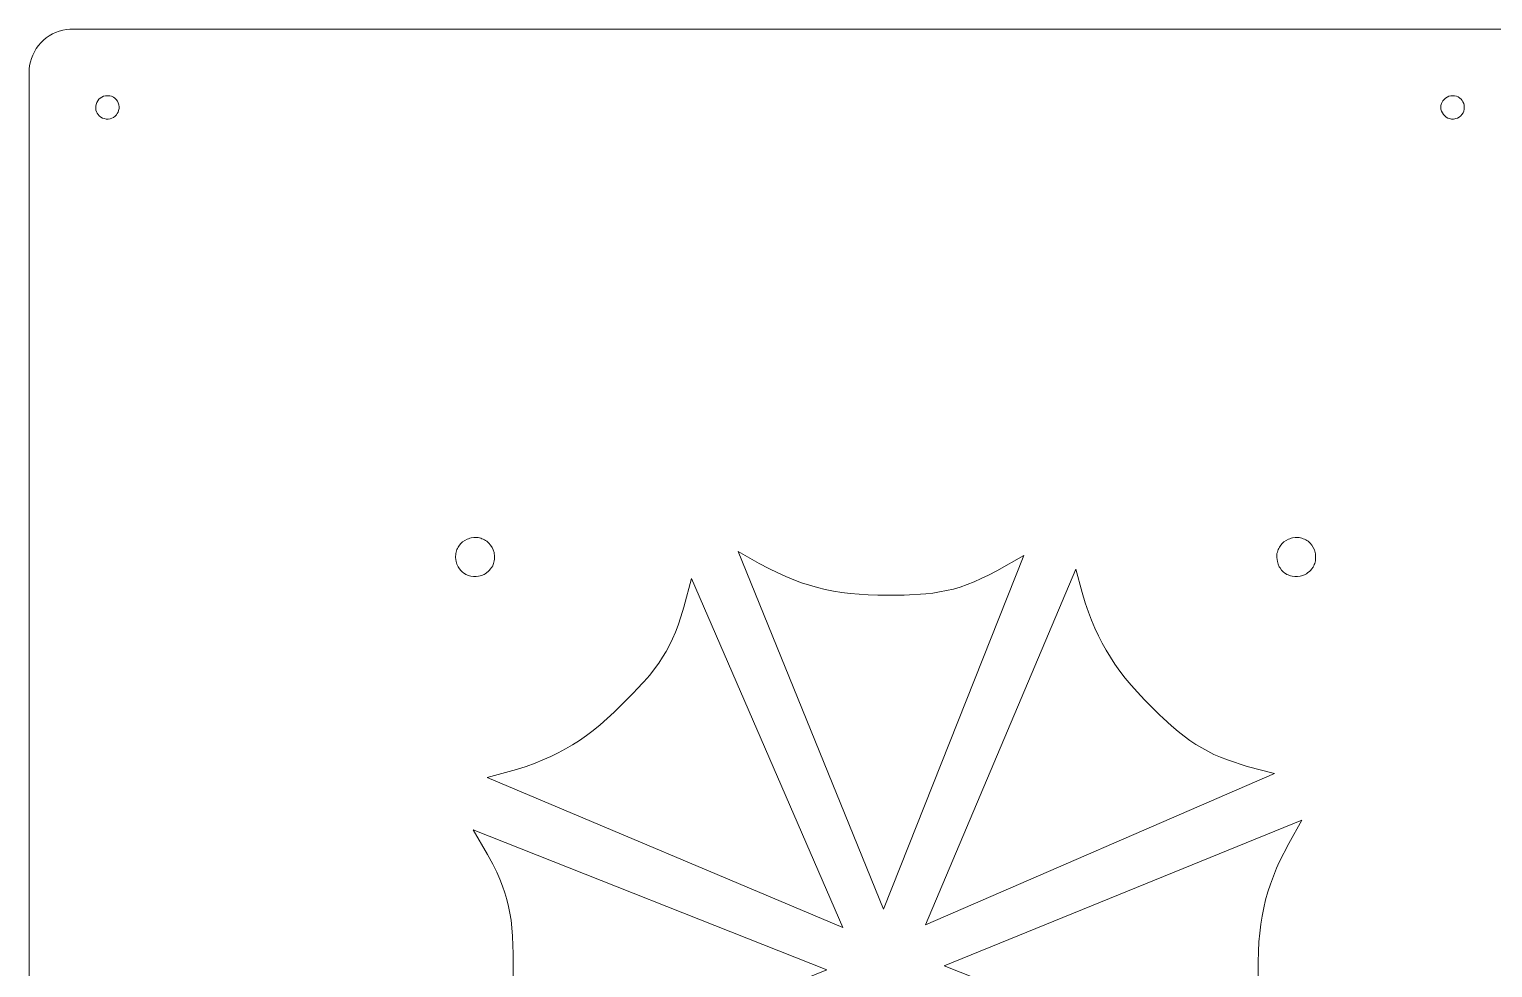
# Model space of a CAD drawing. Header units: millimetres. Extents: x -26 to 1265, y -860 to -429.
# Drawn here: x 901.3 to 1088.4, y -631.5 to -511.5 of the extents above; entities that cross this region are included whole.
import ezdxf

# ---------------------------------------------------------------- set-up
doc = ezdxf.new("R2010")
doc.units = ezdxf.units.MM
doc.header["$MEASUREMENT"] = 0
doc.layers.add('layer 1', color=7, linetype='Continuous')

msp = doc.modelspace()

# ---------------------------------------------------------------- linework, layer by layer
at = {"layer": 'layer 1', "color": 7, "lineweight": 9, "true_color": 0xffffff}
for points, knots in [([(906.7375, -751.4875), (906.7375, -751.4875), (1260.0375, -751.4625), (1260.0375, -751.4625), (1260.0375, -751.4625), (1260.4875, -751.4125), (1260.4875, -751.4125), (1260.4875, -751.4125), (1260.9624, -751.3375), (1260.9624, -751.3375), (1260.9624, -751.3375), (1261.4125, -751.2125), (1261.4125, -751.2125), (1261.4125, -751.2125), (1261.8625, -751.0625), (1261.8625, -751.0625), (1261.8625, -751.0625), (1262.2875, -750.8625), (1262.2875, -750.8625), (1262.2875, -750.8625), (1262.6875, -750.6375), (1262.6875, -750.6375), (1262.6875, -750.6375), (1263.0625, -750.3625), (1263.0625, -750.3625), (1263.0625, -750.3625), (1263.4374, -750.0625), (1263.4374, -750.0625), (1263.4374, -750.0625), (1263.7625, -749.7375), (1263.7625, -749.7375), (1263.7625, -749.7375), (1264.0625, -749.3875), (1264.0625, -749.3875), (1264.0625, -749.3875), (1264.3375, -748.9875), (1264.3375, -748.9875), (1264.3375, -748.9875), (1264.5875, -748.5875), (1264.5875, -748.5875), (1264.5875, -748.5875), (1264.7875, -748.1625), (1264.7875, -748.1625), (1264.7875, -748.1625), (1264.9624, -747.7375), (1264.9624, -747.7375), (1264.9624, -747.7375), (1265.0875, -747.2875), (1265.0875, -747.2875), (1265.0875, -747.2875), (1265.1875, -746.8375), (1265.1875, -746.8375), (1265.1875, -746.8375), (1265.2375, -746.3625), (1265.2375, -746.3625), (1265.2375, -746.3625), (1265.2375, -746.2625), (1265.2375, -746.2625), (1265.2375, -746.2625), (1265.2375, -516.6875), (1265.2375, -516.6875), (1265.2375, -516.6875), (1265.1875, -516.2375), (1265.1875, -516.2375), (1265.1875, -516.2375), (1265.1125, -515.7625), (1265.1125, -515.7625), (1265.1125, -515.7625), (1264.9874, -515.3125), (1264.9874, -515.3125), (1264.9874, -515.3125), (1264.8375, -514.8625), (1264.8375, -514.8625), (1264.8375, -514.8625), (1264.6375, -514.4375), (1264.6375, -514.4375), (1264.6375, -514.4375), (1264.4125, -514.0375), (1264.4125, -514.0375), (1264.4125, -514.0375), (1264.1374, -513.6625), (1264.1374, -513.6625), (1264.1374, -513.6625), (1263.8375, -513.2875), (1263.8375, -513.2875), (1263.8375, -513.2875), (1263.5125, -512.9625), (1263.5125, -512.9625), (1263.5125, -512.9625), (1263.1625, -512.6625), (1263.1625, -512.6625), (1263.1625, -512.6625), (1262.7625, -512.3875), (1262.7625, -512.3875), (1262.7625, -512.3875), (1262.3625, -512.1375), (1262.3625, -512.1375), (1262.3625, -512.1375), (1261.9375, -511.9375), (1261.9375, -511.9375), (1261.9375, -511.9375), (1261.5125, -511.7625), (1261.5125, -511.7625), (1261.5125, -511.7625), (1261.0624, -511.6375), (1261.0624, -511.6375), (1261.0624, -511.6375), (1260.6125, -511.5375), (1260.6125, -511.5375), (1260.6125, -511.5375), (1260.1375, -511.4875), (1260.1375, -511.4875), (1260.1375, -511.4875), (1260.0375, -511.4875), (1260.0375, -511.4875), (1260.0375, -511.4875), (906.4625, -511.4875), (906.4625, -511.4875), (906.4625, -511.4875), (906.0125, -511.5375), (906.0125, -511.5375), (906.0125, -511.5375), (905.5375, -511.6125), (905.5375, -511.6125), (905.5375, -511.6125), (905.0875, -511.7375), (905.0875, -511.7375), (905.0875, -511.7375), (904.6374, -511.8875), (904.6374, -511.8875), (904.6374, -511.8875), (904.2125, -512.0875), (904.2125, -512.0875), (904.2125, -512.0875), (903.8124, -512.3125), (903.8124, -512.3125), (903.8124, -512.3125), (903.4375, -512.5875), (903.4375, -512.5875), (903.4375, -512.5875), (903.0624, -512.8875), (903.0624, -512.8875), (903.0624, -512.8875), (902.7375, -513.2125), (902.7375, -513.2125), (902.7375, -513.2125), (902.4375, -513.5625), (902.4375, -513.5625), (902.4375, -513.5625), (902.1624, -513.9625), (902.1624, -513.9625), (902.1624, -513.9625), (901.9125, -514.3625), (901.9125, -514.3625), (901.9125, -514.3625), (901.7125, -514.7875), (901.7125, -514.7875), (901.7125, -514.7875), (901.5375, -515.2125), (901.5375, -515.2125), (901.5375, -515.2125), (901.4124, -515.6625), (901.4124, -515.6625), (901.4124, -515.6625), (901.3125, -516.1125), (901.3125, -516.1125), (901.3125, -516.1125), (901.2625, -516.5875), (901.2625, -516.5875), (901.2625, -516.5875), (901.2625, -516.6875), (901.2625, -516.6875), (901.2625, -516.6875), (901.2625, -746.2625), (901.2625, -746.2625), (901.2625, -746.2625), (901.3125, -746.7125), (901.3125, -746.7125), (901.3125, -746.7125), (901.3874, -747.1875), (901.3874, -747.1875), (901.3874, -747.1875), (901.5125, -747.6375), (901.5125, -747.6375), (901.5125, -747.6375), (901.6625, -748.0625), (901.6625, -748.0625), (901.6625, -748.0625), (901.8625, -748.5125), (901.8625, -748.5125), (901.8625, -748.5125), (902.0875, -748.9125), (902.0875, -748.9125), (902.0875, -748.9125), (902.3625, -749.2875), (902.3625, -749.2875), (902.3625, -749.2875), (902.6625, -749.6625), (902.6625, -749.6625), (902.6625, -749.6625), (902.9874, -749.9875), (902.9874, -749.9875), (902.9874, -749.9875), (903.3375, -750.2875), (903.3375, -750.2875), (903.3375, -750.2875), (903.7374, -750.5625), (903.7374, -750.5625), (903.7374, -750.5625), (904.1375, -750.8125), (904.1375, -750.8125), (904.1375, -750.8125), (904.5374, -751.0125), (904.5374, -751.0125), (904.5374, -751.0125), (904.9875, -751.1875), (904.9875, -751.1875), (904.9875, -751.1875), (905.4374, -751.3125), (905.4374, -751.3125), (905.4374, -751.3125), (905.8875, -751.4125), (905.8875, -751.4125), (905.8875, -751.4125), (906.3625, -751.4625), (906.3625, -751.4625), (906.3625, -751.4625), (906.7375, -751.4875), (906.7375, -751.4875)], [0, 0, 0, 0, 0.01315789, 0.01315789, 0.01315789, 0.02631579, 0.02631579, 0.02631579, 0.03947368, 0.03947368, 0.03947368, 0.05263158, 0.05263158, 0.05263158, 0.06578947, 0.06578947, 0.06578947, 0.07894737, 0.07894737, 0.07894737, 0.09210526, 0.09210526, 0.09210526, 0.10526316, 0.10526316, 0.10526316, 0.11842105, 0.11842105, 0.11842105, 0.13157895, 0.13157895, 0.13157895, 0.14473684, 0.14473684, 0.14473684, 0.15789474, 0.15789474, 0.15789474, 0.17105263, 0.17105263, 0.17105263, 0.18421053, 0.18421053, 0.18421053, 0.19736842, 0.19736842, 0.19736842, 0.21052632, 0.21052632, 0.21052632, 0.22368421, 0.22368421, 0.22368421, 0.23684211, 0.23684211, 0.23684211, 0.25, 0.25, 0.25, 0.26315789, 0.26315789, 0.26315789, 0.27631579, 0.27631579, 0.27631579, 0.28947368, 0.28947368, 0.28947368, 0.30263158, 0.30263158, 0.30263158, 0.31578947, 0.31578947, 0.31578947, 0.32894737, 0.32894737, 0.32894737, 0.34210526, 0.34210526, 0.34210526, 0.35526316, 0.35526316, 0.35526316, 0.36842105, 0.36842105, 0.36842105, 0.38157895, 0.38157895, 0.38157895, 0.39473684, 0.39473684, 0.39473684, 0.40789474, 0.40789474, 0.40789474, 0.42105263, 0.42105263, 0.42105263, 0.43421053, 0.43421053, 0.43421053, 0.44736842, 0.44736842, 0.44736842, 0.46052632, 0.46052632, 0.46052632, 0.47368421, 0.47368421, 0.47368421, 0.48684211, 0.48684211, 0.48684211, 0.5, 0.5, 0.5, 0.51315789, 0.51315789, 0.51315789, 0.52631579, 0.52631579, 0.52631579, 0.53947368, 0.53947368, 0.53947368, 0.55263158, 0.55263158, 0.55263158, 0.56578947, 0.56578947, 0.56578947, 0.57894737, 0.57894737, 0.57894737, 0.59210526, 0.59210526, 0.59210526, 0.60526316, 0.60526316, 0.60526316, 0.61842105, 0.61842105, 0.61842105, 0.63157895, 0.63157895, 0.63157895, 0.64473684, 0.64473684, 0.64473684, 0.65789474, 0.65789474, 0.65789474, 0.67105263, 0.67105263, 0.67105263, 0.68421053, 0.68421053, 0.68421053, 0.69736842, 0.69736842, 0.69736842, 0.71052632, 0.71052632, 0.71052632, 0.72368421, 0.72368421, 0.72368421, 0.73684211, 0.73684211, 0.73684211, 0.75, 0.75, 0.75, 0.76315789, 0.76315789, 0.76315789, 0.77631579, 0.77631579, 0.77631579, 0.78947368, 0.78947368, 0.78947368, 0.80263158, 0.80263158, 0.80263158, 0.81578947, 0.81578947, 0.81578947, 0.82894737, 0.82894737, 0.82894737, 0.84210526, 0.84210526, 0.84210526, 0.85526316, 0.85526316, 0.85526316, 0.86842105, 0.86842105, 0.86842105, 0.88157895, 0.88157895, 0.88157895, 0.89473684, 0.89473684, 0.89473684, 0.90789474, 0.90789474, 0.90789474, 0.92105263, 0.92105263, 0.92105263, 0.93421053, 0.93421053, 0.93421053, 0.94736842, 0.94736842, 0.94736842, 0.96052632, 0.96052632, 0.96052632, 0.97368421, 0.97368421, 0.97368421, 0.98684211, 0.98684211, 0.98684211, 1, 1, 1, 1]), ([(911.3125, -519.9875), (911.3125, -519.9875), (911.5625, -520.0125), (911.5625, -520.0125), (911.5625, -520.0125), (911.7874, -520.0625), (911.7874, -520.0625), (911.7874, -520.0625), (912.0125, -520.1875), (912.0125, -520.1875), (912.0125, -520.1875), (912.2125, -520.3125), (912.2125, -520.3125), (912.2125, -520.3125), (912.3875, -520.4875), (912.3875, -520.4875), (912.3875, -520.4875), (912.5374, -520.6875), (912.5374, -520.6875), (912.5374, -520.6875), (912.6375, -520.9125), (912.6375, -520.9125), (912.6375, -520.9125), (912.7125, -521.1375), (912.7125, -521.1375), (912.7125, -521.1375), (912.7375, -521.3875), (912.7375, -521.3875), (912.7375, -521.3875), (912.7375, -521.6375), (912.7375, -521.6375), (912.7375, -521.6375), (912.6875, -521.8625), (912.6875, -521.8625), (912.6875, -521.8625), (912.6125, -522.0875), (912.6125, -522.0875), (912.6125, -522.0875), (912.5124, -522.2625), (912.5124, -522.2625), (912.5124, -522.2625), (912.4125, -522.4375), (912.4125, -522.4375), (912.4125, -522.4375), (912.2375, -522.6125), (912.2375, -522.6125), (912.2375, -522.6125), (912.0375, -522.7625), (912.0375, -522.7625), (912.0375, -522.7625), (911.8124, -522.8625), (911.8124, -522.8625), (911.8124, -522.8625), (911.5875, -522.9375), (911.5875, -522.9375), (911.5875, -522.9375), (911.3375, -522.9625), (911.3375, -522.9625), (911.3375, -522.9625), (911.0875, -522.9625), (911.0875, -522.9625), (911.0875, -522.9625), (910.8625, -522.9125), (910.8625, -522.9125), (910.8625, -522.9125), (910.6375, -522.8375), (910.6375, -522.8375), (910.6375, -522.8375), (910.4125, -522.7125), (910.4125, -522.7125), (910.4125, -522.7125), (910.2124, -522.5625), (910.2124, -522.5625), (910.2124, -522.5625), (910.0625, -522.3875), (910.0625, -522.3875), (910.0625, -522.3875), (909.9625, -522.2125), (909.9625, -522.2125), (909.9625, -522.2125), (909.8625, -522.0375), (909.8625, -522.0375), (909.8625, -522.0375), (909.7875, -521.8125), (909.7875, -521.8125), (909.7875, -521.8125), (909.7625, -521.5625), (909.7625, -521.5625), (909.7625, -521.5625), (909.7625, -521.3125), (909.7625, -521.3125), (909.7625, -521.3125), (909.8125, -521.0875), (909.8125, -521.0875), (909.8125, -521.0875), (909.8875, -520.8625), (909.8875, -520.8625), (909.8875, -520.8625), (910.0125, -520.6375), (910.0125, -520.6375), (910.0125, -520.6375), (910.1624, -520.4375), (910.1624, -520.4375), (910.1624, -520.4375), (910.3375, -520.2875), (910.3375, -520.2875), (910.3375, -520.2875), (910.5375, -520.1625), (910.5375, -520.1625), (910.5375, -520.1625), (910.7625, -520.0625), (910.7625, -520.0625), (910.7625, -520.0625), (911.0124, -519.9875), (911.0124, -519.9875), (911.0124, -519.9875), (911.1625, -519.9875), (911.1625, -519.9875), (911.1625, -519.9875), (911.2875, -519.9875), (911.2875, -519.9875), (911.2875, -519.9875), (911.3125, -519.9875), (911.3125, -519.9875)], [0, 0, 0, 0, 0.02439024, 0.02439024, 0.02439024, 0.04878049, 0.04878049, 0.04878049, 0.07317073, 0.07317073, 0.07317073, 0.09756098, 0.09756098, 0.09756098, 0.12195122, 0.12195122, 0.12195122, 0.14634146, 0.14634146, 0.14634146, 0.17073171, 0.17073171, 0.17073171, 0.19512195, 0.19512195, 0.19512195, 0.2195122, 0.2195122, 0.2195122, 0.24390244, 0.24390244, 0.24390244, 0.26829268, 0.26829268, 0.26829268, 0.29268293, 0.29268293, 0.29268293, 0.31707317, 0.31707317, 0.31707317, 0.34146341, 0.34146341, 0.34146341, 0.36585366, 0.36585366, 0.36585366, 0.3902439, 0.3902439, 0.3902439, 0.41463415, 0.41463415, 0.41463415, 0.43902439, 0.43902439, 0.43902439, 0.46341463, 0.46341463, 0.46341463, 0.48780488, 0.48780488, 0.48780488, 0.51219512, 0.51219512, 0.51219512, 0.53658537, 0.53658537, 0.53658537, 0.56097561, 0.56097561, 0.56097561, 0.58536585, 0.58536585, 0.58536585, 0.6097561, 0.6097561, 0.6097561, 0.63414634, 0.63414634, 0.63414634, 0.65853659, 0.65853659, 0.65853659, 0.68292683, 0.68292683, 0.68292683, 0.70731707, 0.70731707, 0.70731707, 0.73170732, 0.73170732, 0.73170732, 0.75609756, 0.75609756, 0.75609756, 0.7804878, 0.7804878, 0.7804878, 0.80487805, 0.80487805, 0.80487805, 0.82926829, 0.82926829, 0.82926829, 0.85365854, 0.85365854, 0.85365854, 0.87804878, 0.87804878, 0.87804878, 0.90243902, 0.90243902, 0.90243902, 0.92682927, 0.92682927, 0.92682927, 0.95121951, 0.95121951, 0.95121951, 0.97560976, 0.97560976, 0.97560976, 1, 1, 1, 1]), ([(1083.3375, -522.9625), (1083.3375, -522.9625), (1083.0875, -522.9625), (1083.0875, -522.9625), (1083.0875, -522.9625), (1082.8625, -522.9125), (1082.8625, -522.9125), (1082.8625, -522.9125), (1082.6375, -522.8375), (1082.6375, -522.8375), (1082.6375, -522.8375), (1082.4124, -522.7125), (1082.4124, -522.7125), (1082.4124, -522.7125), (1082.2375, -522.5625), (1082.2375, -522.5625), (1082.2375, -522.5625), (1082.0625, -522.3875), (1082.0625, -522.3875), (1082.0625, -522.3875), (1081.9375, -522.1875), (1081.9375, -522.1875), (1081.9375, -522.1875), (1081.8375, -521.9625), (1081.8375, -521.9625), (1081.8375, -521.9625), (1081.7625, -521.7125), (1081.7625, -521.7125), (1081.7625, -521.7125), (1081.7375, -521.4875), (1081.7375, -521.4875), (1081.7375, -521.4875), (1081.7625, -521.2375), (1081.7625, -521.2375), (1081.7625, -521.2375), (1081.8375, -520.9875), (1081.8375, -520.9875), (1081.8375, -520.9875), (1081.9125, -520.8125), (1081.9125, -520.8125), (1081.9125, -520.8125), (1082.0125, -520.6375), (1082.0125, -520.6375), (1082.0125, -520.6375), (1082.1625, -520.4625), (1082.1625, -520.4625), (1082.1625, -520.4625), (1082.3374, -520.2875), (1082.3374, -520.2875), (1082.3374, -520.2875), (1082.5375, -520.1625), (1082.5375, -520.1625), (1082.5375, -520.1625), (1082.7625, -520.0625), (1082.7625, -520.0625), (1082.7625, -520.0625), (1083.0125, -519.9875), (1083.0125, -519.9875), (1083.0125, -519.9875), (1083.2374, -519.9875), (1083.2374, -519.9875), (1083.2374, -519.9875), (1083.4875, -519.9875), (1083.4875, -519.9875), (1083.4875, -519.9875), (1083.7375, -520.0625), (1083.7375, -520.0625), (1083.7375, -520.0625), (1083.9624, -520.1375), (1083.9624, -520.1375), (1083.9624, -520.1375), (1084.1625, -520.2875), (1084.1625, -520.2875), (1084.1625, -520.2875), (1084.3375, -520.4375), (1084.3375, -520.4375), (1084.3375, -520.4375), (1084.4625, -520.6125), (1084.4625, -520.6125), (1084.4625, -520.6125), (1084.5625, -520.7625), (1084.5625, -520.7625), (1084.5625, -520.7625), (1084.6625, -520.9875), (1084.6625, -520.9875), (1084.6625, -520.9875), (1084.7374, -521.2125), (1084.7374, -521.2125), (1084.7374, -521.2125), (1084.7374, -521.4625), (1084.7374, -521.4625), (1084.7374, -521.4625), (1084.7374, -521.7125), (1084.7374, -521.7125), (1084.7374, -521.7125), (1084.6625, -521.9625), (1084.6625, -521.9625), (1084.6625, -521.9625), (1084.5875, -522.1625), (1084.5875, -522.1625), (1084.5875, -522.1625), (1084.4375, -522.3875), (1084.4375, -522.3875), (1084.4375, -522.3875), (1084.2875, -522.5625), (1084.2875, -522.5625), (1084.2875, -522.5625), (1084.0875, -522.7125), (1084.0875, -522.7125), (1084.0875, -522.7125), (1083.8875, -522.8375), (1083.8875, -522.8375), (1083.8875, -522.8375), (1083.6375, -522.9125), (1083.6375, -522.9125), (1083.6375, -522.9125), (1083.5125, -522.9375), (1083.5125, -522.9375), (1083.5125, -522.9375), (1083.3625, -522.9625), (1083.3625, -522.9625), (1083.3625, -522.9625), (1083.3375, -522.9625), (1083.3375, -522.9625)], [0, 0, 0, 0, 0.02439024, 0.02439024, 0.02439024, 0.04878049, 0.04878049, 0.04878049, 0.07317073, 0.07317073, 0.07317073, 0.09756098, 0.09756098, 0.09756098, 0.12195122, 0.12195122, 0.12195122, 0.14634146, 0.14634146, 0.14634146, 0.17073171, 0.17073171, 0.17073171, 0.19512195, 0.19512195, 0.19512195, 0.2195122, 0.2195122, 0.2195122, 0.24390244, 0.24390244, 0.24390244, 0.26829268, 0.26829268, 0.26829268, 0.29268293, 0.29268293, 0.29268293, 0.31707317, 0.31707317, 0.31707317, 0.34146341, 0.34146341, 0.34146341, 0.36585366, 0.36585366, 0.36585366, 0.3902439, 0.3902439, 0.3902439, 0.41463415, 0.41463415, 0.41463415, 0.43902439, 0.43902439, 0.43902439, 0.46341463, 0.46341463, 0.46341463, 0.48780488, 0.48780488, 0.48780488, 0.51219512, 0.51219512, 0.51219512, 0.53658537, 0.53658537, 0.53658537, 0.56097561, 0.56097561, 0.56097561, 0.58536585, 0.58536585, 0.58536585, 0.6097561, 0.6097561, 0.6097561, 0.63414634, 0.63414634, 0.63414634, 0.65853659, 0.65853659, 0.65853659, 0.68292683, 0.68292683, 0.68292683, 0.70731707, 0.70731707, 0.70731707, 0.73170732, 0.73170732, 0.73170732, 0.75609756, 0.75609756, 0.75609756, 0.7804878, 0.7804878, 0.7804878, 0.80487805, 0.80487805, 0.80487805, 0.82926829, 0.82926829, 0.82926829, 0.85365854, 0.85365854, 0.85365854, 0.87804878, 0.87804878, 0.87804878, 0.90243902, 0.90243902, 0.90243902, 0.92682927, 0.92682927, 0.92682927, 0.95121951, 0.95121951, 0.95121951, 0.97560976, 0.97560976, 0.97560976, 1, 1, 1, 1]), ([(959.6125, -576.8625), (959.6125, -576.8625), (959.4625, -576.7875), (959.4625, -576.7875), (959.4625, -576.7875), (959.3124, -576.6875), (959.3124, -576.6875), (959.3124, -576.6875), (959.1375, -576.6375), (959.1375, -576.6375), (959.1375, -576.6375), (958.9875, -576.5625), (958.9875, -576.5625), (958.9875, -576.5625), (958.8125, -576.5375), (958.8125, -576.5375), (958.8125, -576.5375), (958.6374, -576.4875), (958.6374, -576.4875), (958.6374, -576.4875), (958.4625, -576.4875), (958.4625, -576.4875), (958.4625, -576.4875), (958.1125, -576.4875), (958.1125, -576.4875), (958.1125, -576.4875), (957.7624, -576.5375), (957.7624, -576.5375), (957.7624, -576.5375), (957.6125, -576.5625), (957.6125, -576.5625), (957.6125, -576.5625), (957.4375, -576.6375), (957.4375, -576.6375), (957.4375, -576.6375), (957.2625, -576.6875), (957.2625, -576.6875), (957.2625, -576.6875), (956.9624, -576.8375), (956.9624, -576.8375), (956.9624, -576.8375), (956.6625, -577.0375), (956.6625, -577.0375), (956.6625, -577.0375), (956.4125, -577.2875), (956.4125, -577.2875), (956.4125, -577.2875), (956.1874, -577.5625), (956.1874, -577.5625), (956.1874, -577.5625), (956.1125, -577.7125), (956.1125, -577.7125), (956.1125, -577.7125), (956.0125, -577.8625), (956.0125, -577.8625), (956.0125, -577.8625), (955.9375, -578.0125), (955.9375, -578.0125), (955.9375, -578.0125), (955.8375, -578.3375), (955.8375, -578.3375), (955.8375, -578.3375), (955.7875, -578.5125), (955.7875, -578.5125), (955.7875, -578.5125), (955.7875, -578.6875), (955.7875, -578.6875), (955.7875, -578.6875), (955.7625, -578.8625), (955.7625, -578.8625), (955.7625, -578.8625), (955.7625, -579.0375), (955.7625, -579.0375), (955.7625, -579.0375), (955.8375, -579.5625), (955.8375, -579.5625), (955.8375, -579.5625), (955.9375, -579.8875), (955.9375, -579.8875), (955.9375, -579.8875), (956.0875, -580.2125), (956.0875, -580.2125), (956.0875, -580.2125), (956.1874, -580.3625), (956.1874, -580.3625), (956.1874, -580.3625), (956.3875, -580.6375), (956.3875, -580.6375), (956.3875, -580.6375), (956.6375, -580.8875), (956.6375, -580.8875), (956.6375, -580.8875), (956.7625, -580.9875), (956.7625, -580.9875), (956.7625, -580.9875), (957.0625, -581.1875), (957.0625, -581.1875), (957.0625, -581.1875), (957.2125, -581.2625), (957.2125, -581.2625), (957.2125, -581.2625), (957.3875, -581.3125), (957.3875, -581.3125), (957.3875, -581.3125), (957.5375, -581.3875), (957.5375, -581.3875), (957.5375, -581.3875), (957.7124, -581.4375), (957.7124, -581.4375), (957.7124, -581.4375), (958.0625, -581.4625), (958.0625, -581.4625), (958.0625, -581.4625), (958.4125, -581.4625), (958.4125, -581.4625), (958.4125, -581.4625), (958.7125, -581.4125), (958.7125, -581.4125), (958.7125, -581.4125), (958.9125, -581.3875), (958.9125, -581.3875), (958.9125, -581.3875), (959.0875, -581.3375), (959.0875, -581.3375), (959.0875, -581.3375), (959.4124, -581.1875), (959.4124, -581.1875), (959.4124, -581.1875), (959.5625, -581.1125), (959.5625, -581.1125), (959.5625, -581.1125), (959.7125, -581.0125), (959.7125, -581.0125), (959.7125, -581.0125), (959.9625, -580.7875), (959.9625, -580.7875), (959.9625, -580.7875), (960.0875, -580.6625), (960.0875, -580.6625), (960.0875, -580.6625), (960.2124, -580.5375), (960.2124, -580.5375), (960.2124, -580.5375), (960.4125, -580.2625), (960.4125, -580.2625), (960.4125, -580.2625), (960.5125, -580.0875), (960.5125, -580.0875), (960.5125, -580.0875), (960.5625, -579.9375), (960.5625, -579.9375), (960.5625, -579.9375), (960.6375, -579.7875), (960.6375, -579.7875), (960.6375, -579.7875), (960.7125, -579.4375), (960.7125, -579.4375), (960.7125, -579.4375), (960.7625, -579.2625), (960.7625, -579.2625), (960.7625, -579.2625), (960.7375, -578.7375), (960.7375, -578.7375), (960.7375, -578.7375), (960.7125, -578.5625), (960.7125, -578.5625), (960.7125, -578.5625), (960.6875, -578.4125), (960.6875, -578.4125), (960.6875, -578.4125), (960.5875, -578.0625), (960.5875, -578.0625), (960.5875, -578.0625), (960.4375, -577.7625), (960.4375, -577.7625), (960.4375, -577.7625), (960.2375, -577.4625), (960.2375, -577.4625), (960.2375, -577.4625), (960.0375, -577.2125), (960.0375, -577.2125), (960.0375, -577.2125), (959.7625, -576.9625), (959.7625, -576.9625), (959.7625, -576.9625), (959.6125, -576.8625), (959.6125, -576.8625)], [0, 0, 0, 0, 0.01612903, 0.01612903, 0.01612903, 0.03225806, 0.03225806, 0.03225806, 0.0483871, 0.0483871, 0.0483871, 0.06451613, 0.06451613, 0.06451613, 0.08064516, 0.08064516, 0.08064516, 0.09677419, 0.09677419, 0.09677419, 0.11290323, 0.11290323, 0.11290323, 0.12903226, 0.12903226, 0.12903226, 0.14516129, 0.14516129, 0.14516129, 0.16129032, 0.16129032, 0.16129032, 0.17741935, 0.17741935, 0.17741935, 0.19354839, 0.19354839, 0.19354839, 0.20967742, 0.20967742, 0.20967742, 0.22580645, 0.22580645, 0.22580645, 0.24193548, 0.24193548, 0.24193548, 0.25806452, 0.25806452, 0.25806452, 0.27419355, 0.27419355, 0.27419355, 0.29032258, 0.29032258, 0.29032258, 0.30645161, 0.30645161, 0.30645161, 0.32258065, 0.32258065, 0.32258065, 0.33870968, 0.33870968, 0.33870968, 0.35483871, 0.35483871, 0.35483871, 0.37096774, 0.37096774, 0.37096774, 0.38709677, 0.38709677, 0.38709677, 0.40322581, 0.40322581, 0.40322581, 0.41935484, 0.41935484, 0.41935484, 0.43548387, 0.43548387, 0.43548387, 0.4516129, 0.4516129, 0.4516129, 0.46774194, 0.46774194, 0.46774194, 0.48387097, 0.48387097, 0.48387097, 0.5, 0.5, 0.5, 0.51612903, 0.51612903, 0.51612903, 0.53225806, 0.53225806, 0.53225806, 0.5483871, 0.5483871, 0.5483871, 0.56451613, 0.56451613, 0.56451613, 0.58064516, 0.58064516, 0.58064516, 0.59677419, 0.59677419, 0.59677419, 0.61290323, 0.61290323, 0.61290323, 0.62903226, 0.62903226, 0.62903226, 0.64516129, 0.64516129, 0.64516129, 0.66129032, 0.66129032, 0.66129032, 0.67741935, 0.67741935, 0.67741935, 0.69354839, 0.69354839, 0.69354839, 0.70967742, 0.70967742, 0.70967742, 0.72580645, 0.72580645, 0.72580645, 0.74193548, 0.74193548, 0.74193548, 0.75806452, 0.75806452, 0.75806452, 0.77419355, 0.77419355, 0.77419355, 0.79032258, 0.79032258, 0.79032258, 0.80645161, 0.80645161, 0.80645161, 0.82258065, 0.82258065, 0.82258065, 0.83870968, 0.83870968, 0.83870968, 0.85483871, 0.85483871, 0.85483871, 0.87096774, 0.87096774, 0.87096774, 0.88709677, 0.88709677, 0.88709677, 0.90322581, 0.90322581, 0.90322581, 0.91935484, 0.91935484, 0.91935484, 0.93548387, 0.93548387, 0.93548387, 0.9516129, 0.9516129, 0.9516129, 0.96774194, 0.96774194, 0.96774194, 0.98387097, 0.98387097, 0.98387097, 1, 1, 1, 1]), ([(1061.1125, -577.7125), (1061.1125, -577.7125), (1061.0124, -577.8625), (1061.0124, -577.8625), (1061.0124, -577.8625), (1060.9374, -578.0125), (1060.9374, -578.0125), (1060.9374, -578.0125), (1060.8375, -578.3375), (1060.8375, -578.3375), (1060.8375, -578.3375), (1060.7875, -578.5125), (1060.7875, -578.5125), (1060.7875, -578.5125), (1060.7875, -578.6875), (1060.7875, -578.6875), (1060.7875, -578.6875), (1060.7625, -578.8625), (1060.7625, -578.8625), (1060.7625, -578.8625), (1060.7625, -579.0375), (1060.7625, -579.0375), (1060.7625, -579.0375), (1060.8375, -579.5625), (1060.8375, -579.5625), (1060.8375, -579.5625), (1060.9374, -579.8875), (1060.9374, -579.8875), (1060.9374, -579.8875), (1061.0875, -580.2125), (1061.0875, -580.2125), (1061.0875, -580.2125), (1061.1875, -580.3625), (1061.1875, -580.3625), (1061.1875, -580.3625), (1061.3875, -580.6375), (1061.3875, -580.6375), (1061.3875, -580.6375), (1061.6375, -580.8875), (1061.6375, -580.8875), (1061.6375, -580.8875), (1061.7624, -580.9875), (1061.7624, -580.9875), (1061.7624, -580.9875), (1062.0625, -581.1875), (1062.0625, -581.1875), (1062.0625, -581.1875), (1062.2125, -581.2625), (1062.2125, -581.2625), (1062.2125, -581.2625), (1062.3875, -581.3125), (1062.3875, -581.3125), (1062.3875, -581.3125), (1062.5374, -581.3875), (1062.5374, -581.3875), (1062.5374, -581.3875), (1062.7125, -581.4375), (1062.7125, -581.4375), (1062.7125, -581.4375), (1063.0625, -581.4625), (1063.0625, -581.4625), (1063.0625, -581.4625), (1063.4124, -581.4625), (1063.4124, -581.4625), (1063.4124, -581.4625), (1063.7375, -581.4125), (1063.7375, -581.4125), (1063.7375, -581.4125), (1063.9125, -581.3875), (1063.9125, -581.3875), (1063.9125, -581.3875), (1064.0874, -581.3375), (1064.0874, -581.3375), (1064.0874, -581.3375), (1064.4125, -581.1875), (1064.4125, -581.1875), (1064.4125, -581.1875), (1064.5625, -581.1125), (1064.5625, -581.1125), (1064.5625, -581.1125), (1064.7125, -581.0125), (1064.7125, -581.0125), (1064.7125, -581.0125), (1064.9874, -580.7875), (1064.9874, -580.7875), (1064.9874, -580.7875), (1065.1125, -580.6625), (1065.1125, -580.6625), (1065.1125, -580.6625), (1065.2125, -580.5375), (1065.2125, -580.5375), (1065.2125, -580.5375), (1065.4125, -580.2625), (1065.4125, -580.2625), (1065.4125, -580.2625), (1065.5125, -580.0875), (1065.5125, -580.0875), (1065.5125, -580.0875), (1065.5625, -579.9375), (1065.5625, -579.9375), (1065.5625, -579.9375), (1065.6375, -579.7875), (1065.6375, -579.7875), (1065.6375, -579.7875), (1065.7374, -579.4375), (1065.7374, -579.4375), (1065.7374, -579.4375), (1065.7374, -579.2625), (1065.7374, -579.2625), (1065.7374, -579.2625), (1065.7374, -578.7375), (1065.7374, -578.7375), (1065.7374, -578.7375), (1065.7124, -578.5625), (1065.7124, -578.5625), (1065.7124, -578.5625), (1065.6874, -578.4125), (1065.6874, -578.4125), (1065.6874, -578.4125), (1065.5875, -578.0625), (1065.5875, -578.0625), (1065.5875, -578.0625), (1065.4375, -577.7625), (1065.4375, -577.7625), (1065.4375, -577.7625), (1065.2375, -577.4625), (1065.2375, -577.4625), (1065.2375, -577.4625), (1065.0375, -577.2125), (1065.0375, -577.2125), (1065.0375, -577.2125), (1064.7625, -576.9625), (1064.7625, -576.9625), (1064.7625, -576.9625), (1064.6125, -576.8625), (1064.6125, -576.8625), (1064.6125, -576.8625), (1064.4625, -576.7875), (1064.4625, -576.7875), (1064.4625, -576.7875), (1064.3125, -576.6875), (1064.3125, -576.6875), (1064.3125, -576.6875), (1064.1374, -576.6375), (1064.1374, -576.6375), (1064.1374, -576.6375), (1063.9875, -576.5625), (1063.9875, -576.5625), (1063.9875, -576.5625), (1063.8125, -576.5375), (1063.8125, -576.5375), (1063.8125, -576.5375), (1063.6375, -576.4875), (1063.6375, -576.4875), (1063.6375, -576.4875), (1063.4625, -576.4875), (1063.4625, -576.4875), (1063.4625, -576.4875), (1063.1125, -576.4875), (1063.1125, -576.4875), (1063.1125, -576.4875), (1062.7625, -576.5375), (1062.7625, -576.5375), (1062.7625, -576.5375), (1062.6124, -576.5625), (1062.6124, -576.5625), (1062.6124, -576.5625), (1062.4375, -576.6375), (1062.4375, -576.6375), (1062.4375, -576.6375), (1062.2625, -576.6875), (1062.2625, -576.6875), (1062.2625, -576.6875), (1061.9625, -576.8375), (1061.9625, -576.8375), (1061.9625, -576.8375), (1061.6625, -577.0375), (1061.6625, -577.0375), (1061.6625, -577.0375), (1061.4125, -577.2875), (1061.4125, -577.2875), (1061.4125, -577.2875), (1061.1875, -577.5625), (1061.1875, -577.5625), (1061.1875, -577.5625), (1061.1125, -577.7125), (1061.1125, -577.7125)], [0, 0, 0, 0, 0.01612903, 0.01612903, 0.01612903, 0.03225806, 0.03225806, 0.03225806, 0.0483871, 0.0483871, 0.0483871, 0.06451613, 0.06451613, 0.06451613, 0.08064516, 0.08064516, 0.08064516, 0.09677419, 0.09677419, 0.09677419, 0.11290323, 0.11290323, 0.11290323, 0.12903226, 0.12903226, 0.12903226, 0.14516129, 0.14516129, 0.14516129, 0.16129032, 0.16129032, 0.16129032, 0.17741935, 0.17741935, 0.17741935, 0.19354839, 0.19354839, 0.19354839, 0.20967742, 0.20967742, 0.20967742, 0.22580645, 0.22580645, 0.22580645, 0.24193548, 0.24193548, 0.24193548, 0.25806452, 0.25806452, 0.25806452, 0.27419355, 0.27419355, 0.27419355, 0.29032258, 0.29032258, 0.29032258, 0.30645161, 0.30645161, 0.30645161, 0.32258065, 0.32258065, 0.32258065, 0.33870968, 0.33870968, 0.33870968, 0.35483871, 0.35483871, 0.35483871, 0.37096774, 0.37096774, 0.37096774, 0.38709677, 0.38709677, 0.38709677, 0.40322581, 0.40322581, 0.40322581, 0.41935484, 0.41935484, 0.41935484, 0.43548387, 0.43548387, 0.43548387, 0.4516129, 0.4516129, 0.4516129, 0.46774194, 0.46774194, 0.46774194, 0.48387097, 0.48387097, 0.48387097, 0.5, 0.5, 0.5, 0.51612903, 0.51612903, 0.51612903, 0.53225806, 0.53225806, 0.53225806, 0.5483871, 0.5483871, 0.5483871, 0.56451613, 0.56451613, 0.56451613, 0.58064516, 0.58064516, 0.58064516, 0.59677419, 0.59677419, 0.59677419, 0.61290323, 0.61290323, 0.61290323, 0.62903226, 0.62903226, 0.62903226, 0.64516129, 0.64516129, 0.64516129, 0.66129032, 0.66129032, 0.66129032, 0.67741935, 0.67741935, 0.67741935, 0.69354839, 0.69354839, 0.69354839, 0.70967742, 0.70967742, 0.70967742, 0.72580645, 0.72580645, 0.72580645, 0.74193548, 0.74193548, 0.74193548, 0.75806452, 0.75806452, 0.75806452, 0.77419355, 0.77419355, 0.77419355, 0.79032258, 0.79032258, 0.79032258, 0.80645161, 0.80645161, 0.80645161, 0.82258065, 0.82258065, 0.82258065, 0.83870968, 0.83870968, 0.83870968, 0.85483871, 0.85483871, 0.85483871, 0.87096774, 0.87096774, 0.87096774, 0.88709677, 0.88709677, 0.88709677, 0.90322581, 0.90322581, 0.90322581, 0.91935484, 0.91935484, 0.91935484, 0.93548387, 0.93548387, 0.93548387, 0.9516129, 0.9516129, 0.9516129, 0.96774194, 0.96774194, 0.96774194, 0.98387097, 0.98387097, 0.98387097, 1, 1, 1, 1]), ([(994.5875, -579.7875), (994.5875, -579.7875), (991.9124, -578.2625), (991.9124, -578.2625), (991.9124, -578.2625), (1010.4875, -623.9875), (1010.4875, -623.9875), (1010.4875, -623.9875), (1028.4124, -578.7875), (1028.4124, -578.7875), (1028.4124, -578.7875), (1024.9625, -580.7375), (1024.9625, -580.7375), (1024.9625, -580.7375), (1023.9125, -581.2875), (1023.9125, -581.2875), (1023.9125, -581.2875), (1022.9875, -581.7375), (1022.9875, -581.7375), (1022.9875, -581.7375), (1022.0624, -582.1375), (1022.0624, -582.1375), (1022.0624, -582.1375), (1021.1625, -582.4875), (1021.1625, -582.4875), (1021.1625, -582.4875), (1020.2875, -582.8125), (1020.2875, -582.8125), (1020.2875, -582.8125), (1019.4125, -583.0625), (1019.4125, -583.0625), (1019.4125, -583.0625), (1018.5375, -583.2625), (1018.5375, -583.2625), (1018.5375, -583.2625), (1017.6625, -583.4375), (1017.6625, -583.4375), (1017.6625, -583.4375), (1016.7875, -583.5875), (1016.7875, -583.5875), (1016.7875, -583.5875), (1015.8875, -583.6625), (1015.8875, -583.6625), (1015.8875, -583.6625), (1015.8875, -583.6875), (1015.8875, -583.6875), (1015.8875, -583.6875), (1013.1375, -583.8375), (1013.1375, -583.8375), (1013.1375, -583.8375), (1009.7625, -583.8375), (1009.7625, -583.8375), (1009.7625, -583.8375), (1008.5374, -583.8125), (1008.5374, -583.8125), (1008.5374, -583.8125), (1007.3875, -583.7375), (1007.3875, -583.7375), (1007.3875, -583.7375), (1006.2374, -583.6375), (1006.2374, -583.6375), (1006.2374, -583.6375), (1005.1375, -583.5125), (1005.1375, -583.5125), (1005.1375, -583.5125), (1004.0875, -583.3375), (1004.0875, -583.3375), (1004.0875, -583.3375), (1003.0374, -583.1125), (1003.0374, -583.1125), (1003.0374, -583.1125), (1002.0375, -582.8625), (1002.0375, -582.8625), (1002.0375, -582.8625), (1001.0125, -582.5875), (1001.0125, -582.5875), (1001.0125, -582.5875), (1000.0125, -582.2625), (1000.0125, -582.2625), (1000.0125, -582.2625), (999.0124, -581.8875), (999.0124, -581.8875), (999.0124, -581.8875), (997.9875, -581.4625), (997.9875, -581.4625), (997.9875, -581.4625), (996.9625, -580.9875), (996.9625, -580.9875), (996.9625, -580.9875), (995.8374, -580.4375), (995.8374, -580.4375), (995.8374, -580.4375), (995.8124, -580.4375), (995.8124, -580.4375), (995.8124, -580.4375), (994.5875, -579.7875), (994.5875, -579.7875)], [0, 0, 0, 0, 0.03125, 0.03125, 0.03125, 0.0625, 0.0625, 0.0625, 0.09375, 0.09375, 0.09375, 0.125, 0.125, 0.125, 0.15625, 0.15625, 0.15625, 0.1875, 0.1875, 0.1875, 0.21875, 0.21875, 0.21875, 0.25, 0.25, 0.25, 0.28125, 0.28125, 0.28125, 0.3125, 0.3125, 0.3125, 0.34375, 0.34375, 0.34375, 0.375, 0.375, 0.375, 0.40625, 0.40625, 0.40625, 0.4375, 0.4375, 0.4375, 0.46875, 0.46875, 0.46875, 0.5, 0.5, 0.5, 0.53125, 0.53125, 0.53125, 0.5625, 0.5625, 0.5625, 0.59375, 0.59375, 0.59375, 0.625, 0.625, 0.625, 0.65625, 0.65625, 0.65625, 0.6875, 0.6875, 0.6875, 0.71875, 0.71875, 0.71875, 0.75, 0.75, 0.75, 0.78125, 0.78125, 0.78125, 0.8125, 0.8125, 0.8125, 0.84375, 0.84375, 0.84375, 0.875, 0.875, 0.875, 0.90625, 0.90625, 0.90625, 0.9375, 0.9375, 0.9375, 0.96875, 0.96875, 0.96875, 1, 1, 1, 1]), ([(964.7875, -605.7375), (964.7875, -605.7375), (963.5625, -606.1375), (963.5625, -606.1375), (963.5625, -606.1375), (962.1375, -606.5375), (962.1375, -606.5375), (962.1375, -606.5375), (959.7875, -607.1625), (959.7875, -607.1625), (959.7875, -607.1625), (1005.2875, -626.3625), (1005.2875, -626.3625), (1005.2875, -626.3625), (985.9375, -581.7375), (985.9375, -581.7375), (985.9375, -581.7375), (984.9625, -585.3875), (984.9625, -585.3875), (984.9625, -585.3875), (984.5875, -586.6375), (984.5875, -586.6375), (984.5875, -586.6375), (984.2375, -587.6875), (984.2375, -587.6875), (984.2375, -587.6875), (983.8875, -588.5875), (983.8875, -588.5875), (983.8875, -588.5875), (983.5125, -589.4375), (983.5125, -589.4375), (983.5125, -589.4375), (983.1124, -590.2375), (983.1124, -590.2375), (983.1124, -590.2375), (982.6875, -591.0375), (982.6875, -591.0375), (982.6875, -591.0375), (982.2375, -591.7875), (982.2375, -591.7875), (982.2375, -591.7875), (981.7375, -592.5375), (981.7375, -592.5375), (981.7375, -592.5375), (981.1875, -593.2625), (981.1875, -593.2625), (981.1875, -593.2625), (980.5875, -594.0625), (980.5875, -594.0625), (980.5875, -594.0625), (979.8375, -594.9125), (979.8375, -594.9125), (979.8375, -594.9125), (978.9125, -595.9125), (978.9125, -595.9125), (978.9125, -595.9125), (978.6125, -596.2375), (978.6125, -596.2375), (978.6125, -596.2375), (976.0624, -598.7875), (976.0624, -598.7875), (976.0624, -598.7875), (975.1625, -599.6375), (975.1625, -599.6375), (975.1625, -599.6375), (974.2625, -600.4125), (974.2625, -600.4125), (974.2625, -600.4125), (973.3625, -601.1375), (973.3625, -601.1375), (973.3625, -601.1375), (972.4875, -601.7875), (972.4875, -601.7875), (972.4875, -601.7875), (971.6125, -602.4125), (971.6125, -602.4125), (971.6125, -602.4125), (970.7125, -602.9875), (970.7125, -602.9875), (970.7125, -602.9875), (969.8125, -603.5125), (969.8125, -603.5125), (969.8125, -603.5125), (968.8874, -604.0125), (968.8874, -604.0125), (968.8874, -604.0125), (967.9375, -604.4625), (967.9375, -604.4625), (967.9375, -604.4625), (966.9375, -604.9125), (966.9375, -604.9125), (966.9375, -604.9125), (965.9375, -605.3125), (965.9375, -605.3125), (965.9375, -605.3125), (964.7875, -605.7375), (964.7875, -605.7375)], [0, 0, 0, 0, 0.03125, 0.03125, 0.03125, 0.0625, 0.0625, 0.0625, 0.09375, 0.09375, 0.09375, 0.125, 0.125, 0.125, 0.15625, 0.15625, 0.15625, 0.1875, 0.1875, 0.1875, 0.21875, 0.21875, 0.21875, 0.25, 0.25, 0.25, 0.28125, 0.28125, 0.28125, 0.3125, 0.3125, 0.3125, 0.34375, 0.34375, 0.34375, 0.375, 0.375, 0.375, 0.40625, 0.40625, 0.40625, 0.4375, 0.4375, 0.4375, 0.46875, 0.46875, 0.46875, 0.5, 0.5, 0.5, 0.53125, 0.53125, 0.53125, 0.5625, 0.5625, 0.5625, 0.59375, 0.59375, 0.59375, 0.625, 0.625, 0.625, 0.65625, 0.65625, 0.65625, 0.6875, 0.6875, 0.6875, 0.71875, 0.71875, 0.71875, 0.75, 0.75, 0.75, 0.78125, 0.78125, 0.78125, 0.8125, 0.8125, 0.8125, 0.84375, 0.84375, 0.84375, 0.875, 0.875, 0.875, 0.90625, 0.90625, 0.90625, 0.9375, 0.9375, 0.9375, 0.96875, 0.96875, 0.96875, 1, 1, 1, 1]), ([(1036.2875, -584.8375), (1036.2875, -584.8375), (1035.8875, -583.5125), (1035.8875, -583.5125), (1035.8875, -583.5125), (1035.0625, -580.5375), (1035.0625, -580.5375), (1035.0625, -580.5375), (1015.8625, -626.0125), (1015.8625, -626.0125), (1015.8625, -626.0125), (1060.4875, -606.6625), (1060.4875, -606.6625), (1060.4875, -606.6625), (1056.9874, -605.7375), (1056.9874, -605.7375), (1056.9874, -605.7375), (1054.4625, -604.9125), (1054.4625, -604.9125), (1054.4625, -604.9125), (1053.5875, -604.5625), (1053.5875, -604.5625), (1053.5875, -604.5625), (1052.7375, -604.2125), (1052.7375, -604.2125), (1052.7375, -604.2125), (1051.9375, -603.8125), (1051.9375, -603.8125), (1051.9375, -603.8125), (1051.1625, -603.3875), (1051.1625, -603.3875), (1051.1625, -603.3875), (1050.4125, -602.9375), (1050.4125, -602.9375), (1050.4125, -602.9375), (1049.6625, -602.4375), (1049.6625, -602.4375), (1049.6625, -602.4375), (1048.9375, -601.8875), (1048.9375, -601.8875), (1048.9375, -601.8875), (1048.1375, -601.2625), (1048.1375, -601.2625), (1048.1375, -601.2625), (1047.2875, -600.5375), (1047.2875, -600.5375), (1047.2875, -600.5375), (1046.2375, -599.5625), (1046.2375, -599.5625), (1046.2375, -599.5625), (1045.7875, -599.1375), (1045.7875, -599.1375), (1045.7875, -599.1375), (1043.8625, -597.2375), (1043.8625, -597.2375), (1043.8625, -597.2375), (1042.9375, -596.2375), (1042.9375, -596.2375), (1042.9375, -596.2375), (1042.1375, -595.3375), (1042.1375, -595.3375), (1042.1375, -595.3375), (1041.3875, -594.4625), (1041.3875, -594.4625), (1041.3875, -594.4625), (1040.7125, -593.5625), (1040.7125, -593.5625), (1040.7125, -593.5625), (1040.0625, -592.6875), (1040.0625, -592.6875), (1040.0625, -592.6875), (1039.4874, -591.7875), (1039.4874, -591.7875), (1039.4874, -591.7875), (1038.9375, -590.8875), (1038.9375, -590.8875), (1038.9375, -590.8875), (1038.4375, -589.9875), (1038.4375, -589.9875), (1038.4375, -589.9875), (1037.9624, -589.0375), (1037.9624, -589.0375), (1037.9624, -589.0375), (1037.5125, -588.0625), (1037.5125, -588.0625), (1037.5125, -588.0625), (1037.0875, -587.0625), (1037.0875, -587.0625), (1037.0875, -587.0625), (1036.6875, -586.0125), (1036.6875, -586.0125), (1036.6875, -586.0125), (1036.2875, -584.8375), (1036.2875, -584.8375)], [0, 0, 0, 0, 0.03225806, 0.03225806, 0.03225806, 0.06451613, 0.06451613, 0.06451613, 0.09677419, 0.09677419, 0.09677419, 0.12903226, 0.12903226, 0.12903226, 0.16129032, 0.16129032, 0.16129032, 0.19354839, 0.19354839, 0.19354839, 0.22580645, 0.22580645, 0.22580645, 0.25806452, 0.25806452, 0.25806452, 0.29032258, 0.29032258, 0.29032258, 0.32258065, 0.32258065, 0.32258065, 0.35483871, 0.35483871, 0.35483871, 0.38709677, 0.38709677, 0.38709677, 0.41935484, 0.41935484, 0.41935484, 0.4516129, 0.4516129, 0.4516129, 0.48387097, 0.48387097, 0.48387097, 0.51612903, 0.51612903, 0.51612903, 0.5483871, 0.5483871, 0.5483871, 0.58064516, 0.58064516, 0.58064516, 0.61290323, 0.61290323, 0.61290323, 0.64516129, 0.64516129, 0.64516129, 0.67741935, 0.67741935, 0.67741935, 0.70967742, 0.70967742, 0.70967742, 0.74193548, 0.74193548, 0.74193548, 0.77419355, 0.77419355, 0.77419355, 0.80645161, 0.80645161, 0.80645161, 0.83870968, 0.83870968, 0.83870968, 0.87096774, 0.87096774, 0.87096774, 0.90322581, 0.90322581, 0.90322581, 0.93548387, 0.93548387, 0.93548387, 0.96774194, 0.96774194, 0.96774194, 1, 1, 1, 1]), ([(1059.7375, -641.8875), (1059.7375, -641.8875), (1059.4374, -641.0625), (1059.4374, -641.0625), (1059.4374, -641.0625), (1059.2125, -640.2375), (1059.2125, -640.2375), (1059.2125, -640.2375), (1058.9875, -639.3875), (1058.9875, -639.3875), (1058.9875, -639.3875), (1058.8125, -638.5125), (1058.8125, -638.5125), (1058.8125, -638.5125), (1058.6625, -637.5625), (1058.6625, -637.5625), (1058.6625, -637.5625), (1058.5624, -636.5375), (1058.5624, -636.5375), (1058.5624, -636.5375), (1058.4625, -635.3625), (1058.4625, -635.3625), (1058.4625, -635.3625), (1058.3875, -632.3375), (1058.3875, -632.3375), (1058.3875, -632.3375), (1058.3875, -630.7625), (1058.3875, -630.7625), (1058.3875, -630.7625), (1058.4125, -629.4125), (1058.4125, -629.4125), (1058.4125, -629.4125), (1058.4875, -628.1875), (1058.4875, -628.1875), (1058.4875, -628.1875), (1058.5874, -627.0625), (1058.5874, -627.0625), (1058.5874, -627.0625), (1058.7125, -625.9375), (1058.7125, -625.9375), (1058.7125, -625.9375), (1058.8875, -624.8875), (1058.8875, -624.8875), (1058.8875, -624.8875), (1059.1125, -623.8375), (1059.1125, -623.8375), (1059.1125, -623.8375), (1059.3374, -622.8125), (1059.3374, -622.8125), (1059.3374, -622.8125), (1059.6375, -621.7875), (1059.6375, -621.7875), (1059.6375, -621.7875), (1059.9625, -620.7875), (1059.9625, -620.7875), (1059.9625, -620.7875), (1060.3375, -619.7875), (1060.3375, -619.7875), (1060.3375, -619.7875), (1060.7375, -618.7625), (1060.7375, -618.7625), (1060.7375, -618.7625), (1061.0875, -617.9875), (1061.0875, -617.9875), (1061.0875, -617.9875), (1062.2875, -615.6125), (1062.2875, -615.6125), (1062.2875, -615.6125), (1063.9625, -612.6375), (1063.9625, -612.6375), (1063.9625, -612.6375), (1018.2375, -631.2375), (1018.2375, -631.2375), (1018.2375, -631.2375), (1063.4625, -649.1375), (1063.4625, -649.1375), (1063.4625, -649.1375), (1061.6625, -645.9875), (1061.6625, -645.9875), (1061.6625, -645.9875), (1060.4375, -643.5625), (1060.4375, -643.5625), (1060.4375, -643.5625), (1060.0625, -642.7125), (1060.0625, -642.7125), (1060.0625, -642.7125), (1059.7375, -641.8875), (1059.7375, -641.8875)], [0, 0, 0, 0, 0.03448276, 0.03448276, 0.03448276, 0.06896552, 0.06896552, 0.06896552, 0.10344828, 0.10344828, 0.10344828, 0.13793103, 0.13793103, 0.13793103, 0.17241379, 0.17241379, 0.17241379, 0.20689655, 0.20689655, 0.20689655, 0.24137931, 0.24137931, 0.24137931, 0.27586207, 0.27586207, 0.27586207, 0.31034483, 0.31034483, 0.31034483, 0.34482759, 0.34482759, 0.34482759, 0.37931034, 0.37931034, 0.37931034, 0.4137931, 0.4137931, 0.4137931, 0.44827586, 0.44827586, 0.44827586, 0.48275862, 0.48275862, 0.48275862, 0.51724138, 0.51724138, 0.51724138, 0.55172414, 0.55172414, 0.55172414, 0.5862069, 0.5862069, 0.5862069, 0.62068966, 0.62068966, 0.62068966, 0.65517241, 0.65517241, 0.65517241, 0.68965517, 0.68965517, 0.68965517, 0.72413793, 0.72413793, 0.72413793, 0.75862069, 0.75862069, 0.75862069, 0.79310345, 0.79310345, 0.79310345, 0.82758621, 0.82758621, 0.82758621, 0.86206897, 0.86206897, 0.86206897, 0.89655172, 0.89655172, 0.89655172, 0.93103448, 0.93103448, 0.93103448, 0.96551724, 0.96551724, 0.96551724, 1, 1, 1, 1]), ([(961.7874, -621.0375), (961.7874, -621.0375), (962.0625, -621.9125), (962.0625, -621.9125), (962.0625, -621.9125), (962.3375, -622.7625), (962.3375, -622.7625), (962.3375, -622.7625), (962.5374, -623.6375), (962.5374, -623.6375), (962.5374, -623.6375), (962.7125, -624.5125), (962.7125, -624.5125), (962.7125, -624.5125), (962.8625, -625.4125), (962.8625, -625.4125), (962.8625, -625.4125), (962.9625, -626.3875), (962.9625, -626.3875), (962.9625, -626.3875), (963.0375, -627.4375), (963.0375, -627.4375), (963.0375, -627.4375), (963.0875, -628.6625), (963.0875, -628.6625), (963.0875, -628.6625), (963.1125, -629.6625), (963.1125, -629.6625), (963.1125, -629.6625), (963.1125, -632.5125), (963.1125, -632.5125), (963.1125, -632.5125), (963.0875, -633.6875), (963.0875, -633.6875), (963.0875, -633.6875), (963.0375, -634.8375), (963.0375, -634.8375), (963.0375, -634.8375), (962.9375, -635.9375), (962.9375, -635.9375), (962.9375, -635.9375), (962.8125, -637.0125), (962.8125, -637.0125), (962.8125, -637.0125), (962.6375, -638.0625), (962.6375, -638.0625), (962.6375, -638.0625), (962.4125, -639.1125), (962.4125, -639.1125), (962.4125, -639.1125), (962.1625, -640.1375), (962.1625, -640.1375), (962.1625, -640.1375), (961.8875, -641.1625), (961.8875, -641.1625), (961.8875, -641.1625), (961.5375, -642.1875), (961.5375, -642.1875), (961.5375, -642.1875), (961.1625, -643.2125), (961.1625, -643.2125), (961.1625, -643.2125), (960.7625, -644.2375), (960.7625, -644.2375), (960.7625, -644.2375), (960.2875, -645.2875), (960.2875, -645.2875), (960.2875, -645.2875), (959.7375, -646.4375), (959.7375, -646.4375), (959.7375, -646.4375), (959.1125, -647.6125), (959.1125, -647.6125), (959.1125, -647.6125), (958.3625, -648.9625), (958.3625, -648.9625), (958.3625, -648.9625), (957.5375, -650.3375), (957.5375, -650.3375), (957.5375, -650.3375), (1003.2375, -631.7625), (1003.2375, -631.7625), (1003.2375, -631.7625), (958.0375, -613.8625), (958.0375, -613.8625), (958.0375, -613.8625), (959.8625, -617.0125), (959.8625, -617.0125), (959.8625, -617.0125), (960.5375, -618.2375), (960.5375, -618.2375), (960.5375, -618.2375), (961.0375, -619.2625), (961.0375, -619.2625), (961.0375, -619.2625), (961.4375, -620.1625), (961.4375, -620.1625), (961.4375, -620.1625), (961.7874, -621.0375), (961.7874, -621.0375)], [0, 0, 0, 0, 0.03030303, 0.03030303, 0.03030303, 0.06060606, 0.06060606, 0.06060606, 0.09090909, 0.09090909, 0.09090909, 0.12121212, 0.12121212, 0.12121212, 0.15151515, 0.15151515, 0.15151515, 0.18181818, 0.18181818, 0.18181818, 0.21212121, 0.21212121, 0.21212121, 0.24242424, 0.24242424, 0.24242424, 0.27272727, 0.27272727, 0.27272727, 0.3030303, 0.3030303, 0.3030303, 0.33333333, 0.33333333, 0.33333333, 0.36363636, 0.36363636, 0.36363636, 0.39393939, 0.39393939, 0.39393939, 0.42424242, 0.42424242, 0.42424242, 0.45454545, 0.45454545, 0.45454545, 0.48484848, 0.48484848, 0.48484848, 0.51515152, 0.51515152, 0.51515152, 0.54545455, 0.54545455, 0.54545455, 0.57575758, 0.57575758, 0.57575758, 0.60606061, 0.60606061, 0.60606061, 0.63636364, 0.63636364, 0.63636364, 0.66666667, 0.66666667, 0.66666667, 0.6969697, 0.6969697, 0.6969697, 0.72727273, 0.72727273, 0.72727273, 0.75757576, 0.75757576, 0.75757576, 0.78787879, 0.78787879, 0.78787879, 0.81818182, 0.81818182, 0.81818182, 0.84848485, 0.84848485, 0.84848485, 0.87878788, 0.87878788, 0.87878788, 0.90909091, 0.90909091, 0.90909091, 0.93939394, 0.93939394, 0.93939394, 0.96969697, 0.96969697, 0.96969697, 1, 1, 1, 1])]:
    msp.add_open_spline(points, degree=3, knots=knots, dxfattribs=at)

doc.saveas('drawing.dxf')
